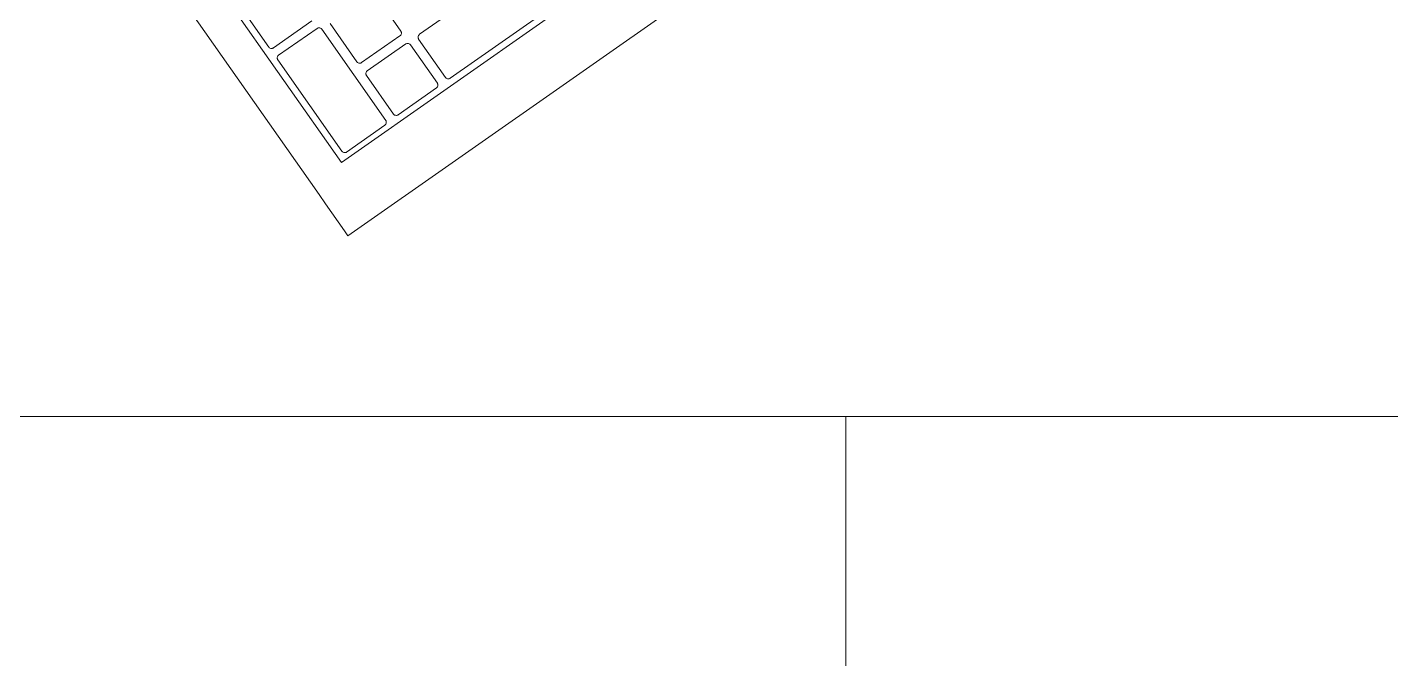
# Model space of a CAD drawing. Header units: inches. Extents: x 1 to 4637, y -664 to 702.
# Drawn here: x 1838.17 to 1854.19, y 376.57 to 383.99 of the extents above; entities that cross this region are included whole.
import ezdxf

# ---------------------------------------------------------------- set-up
doc = ezdxf.new("R2010")
doc.units = ezdxf.units.IN
doc.header["$MEASUREMENT"] = 0
doc.layers.add('I-FURN', color=30, linetype='Continuous', lineweight=9)

# ---------------------------------------------------------------- blocks, each defined once
blk = doc.blocks.new('Desk - Group 1 - No Side Chairs-2406731-New Construction - Tel_Data_Elec Plan')
at = {"layer": 'I-FURN'}
for p, q in [((14.15, 2.123), (28.985, 12.511)), ((13.811, 2.607), (10.677, 7.082)), ((14.075, 2.984), (11.93, 6.048)), ((13.221, 4.342), (12.469, 5.416)), ((14.991, 4.491), (16.055, 5.236)), ((14.456, 4.981), (14.772, 4.529)), ((13.727, 4.648), (13.275, 4.332)), ((16.558, 4.723), (14.075, 2.984)), ((16.417, 4.719), (15.353, 3.974)), ((13.336, 4.245), (13.788, 4.561)), ((13.843, 4.552), (14.595, 3.478)), ((14.256, 4.167), (13.94, 4.619)), ((14.762, 4.474), (14.311, 4.158)), ((14.378, 4.062), (14.83, 4.378)), ((14.885, 4.368), (15.201, 3.916)), ((15.298, 3.984), (14.981, 4.436)), ((14.079, 3.116), (13.327, 4.19)), ((14.685, 3.554), (14.369, 4.007)), ((15.192, 3.861), (14.74, 3.545)), ((14.585, 3.423), (14.134, 3.107)), ((13.887, 2.498), (13.811, 2.607)), ((14.109, 2.181), (13.887, 2.498)), ((14.15, 2.123), (14.109, 2.181)), ((20, 0), (9.648, 0)), ((9.648, 0), (72, 0)), ((20, -36), (20, 0))]:
    blk.add_line(p, q, dxfattribs=at)
for points in [[(13.788, 4.561), (13.791, 4.564), (13.799, 4.567), (13.813, 4.569), (13.83, 4.565), (13.839, 4.557), (13.843, 4.552)], [(13.275, 4.332), (13.272, 4.33), (13.265, 4.326), (13.25, 4.324), (13.234, 4.328), (13.224, 4.337), (13.221, 4.342)], [(14.83, 4.378), (14.833, 4.38), (14.841, 4.384), (14.855, 4.386), (14.872, 4.381), (14.881, 4.373), (14.885, 4.368)], [(14.311, 4.158), (14.308, 4.155), (14.3, 4.152), (14.286, 4.149), (14.269, 4.154), (14.26, 4.162), (14.256, 4.167)], [(15.353, 3.974), (15.349, 3.971), (15.342, 3.968), (15.327, 3.966), (15.311, 3.97), (15.301, 3.978), (15.298, 3.984)], [(14.74, 3.545), (14.737, 3.542), (14.729, 3.539), (14.715, 3.537), (14.698, 3.541), (14.689, 3.549), (14.685, 3.554)], [(14.134, 3.107), (14.13, 3.104), (14.123, 3.101), (14.108, 3.099), (14.092, 3.103), (14.082, 3.111), (14.079, 3.116)]]:
    blk.add_open_spline(points, degree=3, knots=[0, 0, 0, 0, 0.2, 0.4, 0.7, 1, 1, 1, 1], dxfattribs=at)
for points in [[(14.772, 4.529), (14.775, 4.525), (14.778, 4.518), (14.78, 4.505), (14.778, 4.493), (14.772, 4.482), (14.766, 4.476), (14.762, 4.474)], [(14.981, 4.436), (14.979, 4.439), (14.975, 4.447), (14.974, 4.459), (14.976, 4.471), (14.982, 4.482), (14.988, 4.488), (14.991, 4.491)], [(13.327, 4.19), (13.324, 4.194), (13.321, 4.201), (13.319, 4.214), (13.321, 4.226), (13.327, 4.237), (13.333, 4.243), (13.336, 4.245)], [(14.369, 4.007), (14.366, 4.01), (14.363, 4.018), (14.361, 4.03), (14.363, 4.042), (14.369, 4.053), (14.375, 4.059), (14.378, 4.062)], [(15.201, 3.916), (15.204, 3.912), (15.207, 3.905), (15.209, 3.893), (15.207, 3.88), (15.201, 3.869), (15.195, 3.863), (15.192, 3.861)], [(14.595, 3.478), (14.597, 3.474), (14.601, 3.467), (14.602, 3.454), (14.6, 3.442), (14.594, 3.431), (14.588, 3.425), (14.585, 3.423)]]:
    blk.add_open_spline(points, degree=3, dxfattribs=at)

msp = doc.modelspace()

# ---------------------------------------------------------------- block references
at = {"layer": 'I-FURN'}
msp.add_blockref('Desk - Group 1 - No Side Chairs-2406731-New Construction - Tel_Data_Elec Plan', (1827.786, 379.419), dxfattribs=at)

doc.saveas('drawing.dxf')
